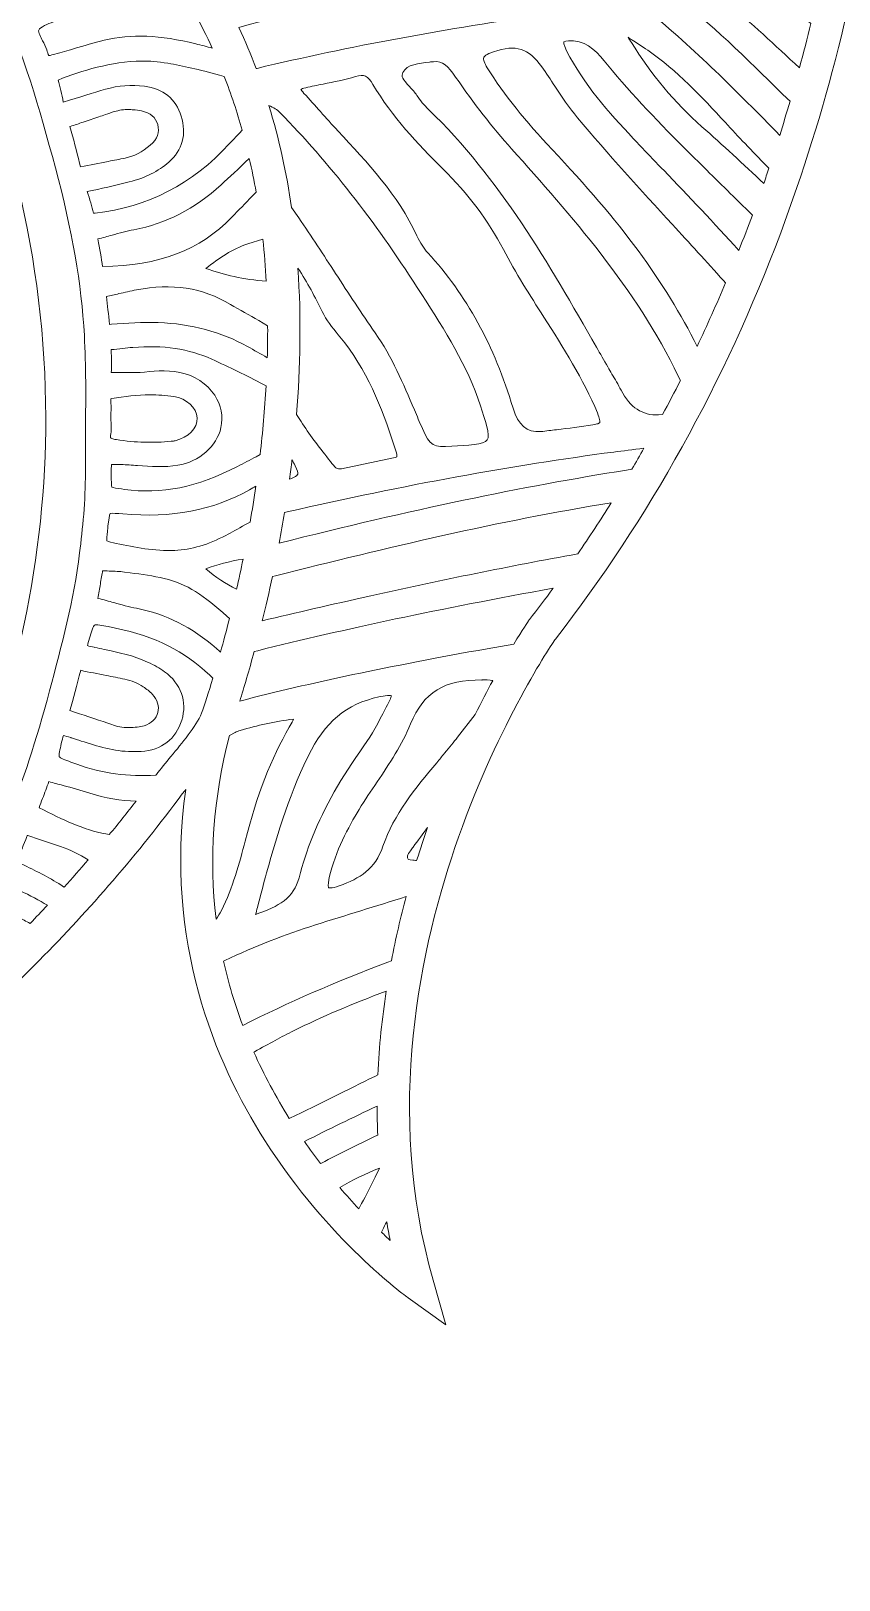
# Model space of a CAD drawing. Extents: x 126 to 2875, y -2951 to -49.
# Drawn here: x 1932 to 2327, y -2951 to -2193 of the extents above; entities that cross this region are included whole.
import ezdxf

# ---------------------------------------------------------------- set-up
doc = ezdxf.new("R2010")
doc.units = 0
doc.header["$MEASUREMENT"] = 0
doc.layers.add('Layer 1', color=7, linetype='Continuous')

# ---------------------------------------------------------------- blocks, each defined once
blk = doc.blocks.new('block 2')
at = {"layer": 'Layer 1', "lineweight": 0}
for points, knots in [([(2818.52, -1015.73), (2765.29, -1065.49), (2703.63, -1093.3), (2640.24, -1096.15), (2556.69, -1099.87), (2474.7, -1071.45), (2412.6, -1046.28), (2390.46, -1037.31), (2368.11, -1027.6), (2346.48, -1018.23), (2338.27, -1014.67), (2330.02, -1011.09), (2321.71, -1007.53), (2370.51, -1008.44), (2426.27, -1007.2), (2513.09, -924.65), (2568.78, -871.7), (2642.17, -798.11), (2625.81, -711.87), (2622.52, -694.49), (2611.09, -653.09), (2560.09, -612.54), (2565.36, -622.37), (2601.86, -692.87), (2569.54, -747.69), (2554.2, -773.71), (2526.78, -791.73), (2470.03, -803.98), (2455.63, -807.08), (2439.86, -809.44), (2422.81, -811.04), (2491.94, -734.79), (2533.75, -634.63), (2547.11, -513), (2561.91, -378.42), (2538.09, -252.24), (2515.5, -170.1), (2510.84, -153.21), (2505.7, -136.24), (2500.21, -119.65), (2496.11, -107.32), (2491.02, -97.85), (2485.03, -91.28), (2485.03, -91.28), (2489.08, -88.91), (2489.08, -88.91), (2488.22, -87.43), (2467.53, -52.75), (2420.58, -50.35), (2390.21, -48.79), (2356.11, -61.25), (2319.21, -87.4), (2293.72, -105.48), (2266.78, -130.21), (2238.64, -161.33), (2186.92, -191.97), (2146.46, -219.39), (2111.33, -247.55), (2059.02, -289.5), (2001.37, -329.63), (1934.36, -338.98), (1877.45, -346.93), (1826.29, -329.19), (1772.12, -310.4), (1744.15, -300.69), (1715.23, -290.66), (1685.52, -284.53), (1598.6, -266.59), (1534.9, -282.01), (1500.31, -329.06), (1465.72, -282.01), (1402.02, -266.61), (1315.1, -284.53), (1285.39, -290.66), (1256.47, -300.69), (1228.5, -310.4), (1174.33, -329.19), (1123.17, -346.93), (1066.26, -338.98), (999.25, -329.63), (941.6, -289.5), (889.29, -247.55), (854.16, -219.39), (813.72, -191.97), (761.98, -161.33), (733.84, -130.21), (706.9, -105.48), (681.41, -87.4), (644.51, -61.25), (610.42, -48.78), (580.04, -50.35), (533.09, -52.75), (512.4, -87.43), (511.54, -88.91), (511.54, -88.91), (515.6, -91.28), (515.6, -91.28), (509.6, -97.85), (504.51, -107.32), (500.43, -119.65), (494.91, -136.25), (489.76, -153.22), (485.12, -170.1), (462.53, -252.24), (438.71, -378.42), (453.51, -513), (466.87, -634.63), (508.68, -734.79), (577.81, -811.04), (560.76, -809.44), (544.99, -807.08), (530.59, -803.98), (473.84, -791.73), (446.42, -773.71), (431.08, -747.69), (398.76, -692.87), (435.26, -622.37), (440.53, -612.54), (389.53, -653.09), (378.1, -694.49), (374.81, -711.87), (358.45, -798.11), (431.84, -871.7), (487.53, -924.65), (574.36, -1007.2), (630.11, -1008.44), (678.91, -1007.53), (670.6, -1011.09), (662.35, -1014.67), (654.14, -1018.23), (632.51, -1027.6), (610.16, -1037.31), (588.02, -1046.28), (525.92, -1071.45), (443.9, -1099.88), (360.39, -1096.15), (296.99, -1093.3), (235.33, -1065.49), (182.1, -1015.73), (182.1, -1015.73), (125.87, -963.15), (125.87, -963.15), (125.87, -963.15), (170.22, -1026.07), (170.22, -1026.07), (219.77, -1096.34), (304.4, -1156.08), (385.84, -1178.26), (421.01, -1187.83), (457.96, -1193.28), (496.54, -1194.59), (485.65, -1205.66), (470.29, -1222.36), (453.05, -1244.47), (422.71, -1283.4), (380.73, -1347.02), (353.04, -1429.06), (321.9, -1521.35), (314.84, -1617.62), (332.07, -1715.18), (353.53, -1836.78), (412.97, -1960.62), (508.76, -2083.27), (508.76, -2083.27), (517.35, -2094.25), (517.35, -2094.25), (517.35, -2094.25), (522.39, -2081.24), (522.39, -2081.24), (522.59, -2080.7), (544.03, -2026.57), (607.28, -1966.45), (618.55, -1955.74), (631.63, -1944.41), (646.68, -1932.9), (644.92, -1962.85), (643.59, -2025.77), (654.99, -2105.75), (664.24, -2170.7), (680.05, -2233.27), (701.96, -2291.74), (729.36, -2364.83), (766.43, -2431.68), (812.16, -2490.44), (814.05, -2493.21), (839.63, -2531.25), (859.49, -2587.32), (878.32, -2640.42), (895.73, -2721.14), (871.87, -2804.06), (871.87, -2804.06), (865.62, -2825.84), (865.62, -2825.84), (865.62, -2825.84), (884.08, -2812.68), (884.08, -2812.68), (885.65, -2811.57), (922.92, -2784.71), (954.16, -2735.73), (978.8, -2697.08), (1003.28, -2637.97), (992.89, -2564.05), (993.48, -2564.79), (994.03, -2565.49), (994.54, -2566.17), (1016.21, -2595.31), (1039.76, -2622.73), (1064.5, -2647.63), (1109.21, -2692.65), (1155.37, -2726.78), (1201.72, -2749.11), (1255.68, -2775.1), (1310.13, -2785.14), (1363.64, -2778.93), (1378.87, -2809.5), (1404.34, -2833.21), (1429, -2856.2), (1455.2, -2880.59), (1479.94, -2903.62), (1493.04, -2933.91), (1493.04, -2933.91), (1500.31, -2950.67), (1500.31, -2950.67), (1500.31, -2950.67), (1507.58, -2933.91), (1507.58, -2933.91), (1520.68, -2903.62), (1545.42, -2880.59), (1571.62, -2856.2), (1596.29, -2833.21), (1621.76, -2809.5), (1636.98, -2778.93), (1690.49, -2785.14), (1744.94, -2775.1), (1798.9, -2749.11), (1845.25, -2726.78), (1891.43, -2692.65), (1936.12, -2647.63), (1960.86, -2622.73), (1984.41, -2595.33), (2006.08, -2566.18), (2006.59, -2565.5), (2007.14, -2564.79), (2007.73, -2564.05), (1997.35, -2637.97), (2021.82, -2697.08), (2046.46, -2735.73), (2077.7, -2784.71), (2114.98, -2811.57), (2116.54, -2812.68), (2116.54, -2812.68), (2135, -2825.84), (2135, -2825.84), (2135, -2825.84), (2128.75, -2804.06), (2128.75, -2804.06), (2104.89, -2721.14), (2122.3, -2640.42), (2141.13, -2587.32), (2161.01, -2531.22), (2186.59, -2493.18), (2188.46, -2490.44), (2234.19, -2431.68), (2271.26, -2364.83), (2298.65, -2291.74), (2320.57, -2233.27), (2336.38, -2170.7), (2345.63, -2105.75), (2357.03, -2025.77), (2355.7, -1962.85), (2353.94, -1932.9), (2368.99, -1944.41), (2382.07, -1955.74), (2393.34, -1966.45), (2456.59, -2026.57), (2478.03, -2080.7), (2478.23, -2081.24), (2478.23, -2081.24), (2483.25, -2094.29), (2483.25, -2094.29), (2483.25, -2094.29), (2491.86, -2083.27), (2491.86, -2083.27), (2587.65, -1960.62), (2647.09, -1836.78), (2668.55, -1715.18), (2685.78, -1617.62), (2678.72, -1521.35), (2647.58, -1429.06), (2619.89, -1347.02), (2577.91, -1283.4), (2547.57, -1244.47), (2530.33, -1222.36), (2514.97, -1205.66), (2504.08, -1194.59), (2542.66, -1193.28), (2579.61, -1187.83), (2614.78, -1178.26), (2696.22, -1156.08), (2780.85, -1096.34), (2830.4, -1026.07), (2830.4, -1026.07), (2874.75, -963.15), (2874.75, -963.15), (2874.75, -963.15), (2818.52, -1015.73), (2818.52, -1015.73)], [0, 0, 0, 0, 1, 1, 1, 2, 2, 2, 3, 3, 3, 4, 4, 4, 5, 5, 5, 6, 6, 6, 7, 7, 7, 8, 8, 8, 9, 9, 9, 10, 10, 10, 11, 11, 11, 12, 12, 12, 13, 13, 13, 14, 14, 14, 15, 15, 15, 16, 16, 16, 17, 17, 17, 18, 18, 18, 19, 19, 19, 20, 20, 20, 21, 21, 21, 22, 22, 22, 23, 23, 23, 24, 24, 24, 25, 25, 25, 26, 26, 26, 27, 27, 27, 28, 28, 28, 29, 29, 29, 30, 30, 30, 31, 31, 31, 32, 32, 32, 33, 33, 33, 34, 34, 34, 35, 35, 35, 36, 36, 36, 37, 37, 37, 38, 38, 38, 39, 39, 39, 40, 40, 40, 41, 41, 41, 42, 42, 42, 43, 43, 43, 44, 44, 44, 45, 45, 45, 46, 46, 46, 47, 47, 47, 48, 48, 48, 49, 49, 49, 50, 50, 50, 51, 51, 51, 52, 52, 52, 53, 53, 53, 54, 54, 54, 55, 55, 55, 56, 56, 56, 57, 57, 57, 58, 58, 58, 59, 59, 59, 60, 60, 60, 61, 61, 61, 62, 62, 62, 63, 63, 63, 64, 64, 64, 65, 65, 65, 66, 66, 66, 67, 67, 67, 68, 68, 68, 69, 69, 69, 70, 70, 70, 71, 71, 71, 72, 72, 72, 73, 73, 73, 74, 74, 74, 75, 75, 75, 76, 76, 76, 77, 77, 77, 78, 78, 78, 79, 79, 79, 80, 80, 80, 81, 81, 81, 82, 82, 82, 83, 83, 83, 84, 84, 84, 85, 85, 85, 86, 86, 86, 87, 87, 87, 88, 88, 88, 89, 89, 89, 90, 90, 90, 91, 91, 91, 92, 92, 92, 93, 93, 93, 94, 94, 94, 95, 95, 95, 96, 96, 96, 97, 97, 97, 98, 98, 98, 99, 99, 99, 100, 100, 100, 101, 101, 101, 102, 102, 102, 102]), ([(2042.6, -2211.3), (2042.6, -2211.3), (2042.22, -2211.38), (2042.22, -2211.38), (2039.64, -2204.62), (2036.79, -2197.92), (2033.66, -2191.32), (2088.38, -2176.19), (2134.62, -2167.31), (2179.09, -2163.4), (2188.14, -2162.61), (2191.88, -2158.46), (2191.56, -2149.56), (2191.31, -2142.36), (2191.84, -2134.35), (2193.27, -2124.36), (2197.91, -2091.96), (2205.54, -2058.07), (2218.01, -2014.43), (2221.46, -2002.38), (2224.85, -1990.09), (2228.13, -1978.21), (2237.54, -1944.03), (2247.28, -1908.7), (2259.58, -1874.87), (2265.69, -1877.86), (2271.64, -1880.9), (2277.42, -1883.97), (2277.42, -1883.97), (2277.26, -1884.45), (2277.26, -1884.45), (2264.69, -1920.14), (2253.12, -1959.29), (2241.87, -2004.14), (2233.9, -2035.83), (2227.87, -2068.4), (2222.05, -2099.91), (2218.28, -2120.2), (2214.4, -2141.16), (2210.05, -2161.66), (2209.72, -2163.26), (2209.42, -2164.74), (2209.11, -2166.12), (2207.4, -2174.4), (2206.55, -2178.56), (2204.33, -2180.46), (2202.02, -2182.46), (2196.88, -2183.17), (2187.55, -2184.45), (2187.55, -2184.45), (2184.97, -2184.82), (2184.97, -2184.82), (2135.52, -2191.7), (2087.62, -2200.61), (2042.6, -2211.3)], [0, 0, 0, 0, 1, 1, 1, 2, 2, 2, 3, 3, 3, 4, 4, 4, 5, 5, 5, 6, 6, 6, 7, 7, 7, 8, 8, 8, 9, 9, 9, 10, 10, 10, 11, 11, 11, 12, 12, 12, 13, 13, 13, 14, 14, 14, 15, 15, 15, 16, 16, 16, 17, 17, 17, 18, 18, 18, 18]), ([(2307.81, -2211.11), (2283.78, -2188.52), (2261.67, -2168.46), (2235.72, -2151.92), (2228.76, -2147.49), (2227.33, -2140.4), (2231.21, -2129.59), (2232.42, -2126.26), (2233.51, -2125.6), (2233.94, -2125.47), (2234.68, -2125.23), (2236.04, -2125.74), (2237.66, -2126.88), (2240.06, -2128.56), (2242.55, -2130.2), (2244.94, -2131.79), (2250.43, -2135.41), (2256.11, -2139.16), (2260.88, -2143.55), (2279.6, -2160.75), (2295.51, -2174.95), (2312.26, -2188.39), (2312.26, -2188.39), (2313.42, -2189.33), (2313.42, -2189.33), (2311.67, -2196.48), (2309.81, -2203.75), (2307.81, -2211.11)], [0, 0, 0, 0, 1, 1, 1, 2, 2, 2, 3, 3, 3, 4, 4, 4, 5, 5, 5, 6, 6, 6, 7, 7, 7, 8, 8, 8, 9, 9, 9, 9]), ([(1867.7, -2673.1), (1862.08, -2681.15), (1855.84, -2689.34), (1849.16, -2697.46), (1849.16, -2697.46), (1841.99, -2706.16), (1841.99, -2706.16), (1821.21, -2720.24), (1800.38, -2731.81), (1779.55, -2740.83), (1881.36, -2649.23), (1939.49, -2518.96), (1939.31, -2381.94), (1939.22, -2305.45), (1920.65, -2229.27), (1885.65, -2161.61), (1885.65, -2161.61), (1884.76, -2159.92), (1884.76, -2159.92), (1888.69, -2153.31), (1892.36, -2146.52), (1895.83, -2139.61), (1896.76, -2141.25), (1897.7, -2142.9), (1898.65, -2144.54), (1904.88, -2155.48), (1911.36, -2166.8), (1916.73, -2178.4), (1928.49, -2203.81), (1936.04, -2230.39), (1944.02, -2259.99), (1952.26, -2290.65), (1956.76, -2316.69), (1958.17, -2341.92), (1959.01, -2357.01), (1958.88, -2372.41), (1958.75, -2387.31), (1958.71, -2394.4), (1958.64, -2401.74), (1958.69, -2408.96), (1958.77, -2422.77), (1957.31, -2436.59), (1955.87, -2448.27), (1952.99, -2471.51), (1946.99, -2493.97), (1941.18, -2515.69), (1934.45, -2540.9), (1928.17, -2559.98), (1920.84, -2577.55), (1912.78, -2596.88), (1902.07, -2615.29), (1891.7, -2633.1), (1888.41, -2638.76), (1884.99, -2644.63), (1881.71, -2650.46), (1876.55, -2659.59), (1872.1, -2666.78), (1867.7, -2673.1)], [0, 0, 0, 0, 1, 1, 1, 2, 2, 2, 3, 3, 3, 4, 4, 4, 5, 5, 5, 6, 6, 6, 7, 7, 7, 8, 8, 8, 9, 9, 9, 10, 10, 10, 11, 11, 11, 12, 12, 12, 13, 13, 13, 14, 14, 14, 15, 15, 15, 16, 16, 16, 17, 17, 17, 18, 18, 18, 19, 19, 19, 19]), ([(2298.16, -2244.07), (2277.28, -2222.65), (2256.57, -2201.85), (2233.57, -2182.95), (2230.63, -2180.53), (2227.11, -2177.15), (2226.13, -2172.58), (2226.13, -2172.58), (2225.97, -2171.87), (2225.97, -2171.87), (2225.07, -2167.74), (2224.93, -2165.84), (2226.4, -2164.74), (2226.83, -2164.43), (2228.08, -2165.2), (2229.55, -2166.17), (2230.26, -2166.63), (2231.01, -2167.12), (2231.78, -2167.51), (2251.93, -2178.02), (2267.81, -2192.83), (2286.47, -2211.09), (2291.65, -2216.14), (2296.83, -2221.21), (2302.02, -2226.23), (2302.02, -2226.23), (2303.22, -2227.38), (2303.22, -2227.38), (2301.61, -2232.91), (2299.91, -2238.46), (2298.16, -2244.07)], [0, 0, 0, 0, 1, 1, 1, 2, 2, 2, 3, 3, 3, 4, 4, 4, 5, 5, 5, 6, 6, 6, 7, 7, 7, 8, 8, 8, 9, 9, 9, 10, 10, 10, 10]), ([(1935.86, -2192.64), (1936.77, -2191), (1940.23, -2189.66), (1943.03, -2188.57), (1944.03, -2188.17), (1945.01, -2187.79), (1945.93, -2187.4), (1958.78, -2181.79), (1971.46, -2176.9), (1985.3, -2178.67), (1992.56, -2179.61), (2000.29, -2181.13), (2008.93, -2183.31), (2008.93, -2183.31), (2011.91, -2184.06), (2011.91, -2184.06), (2015.09, -2189.74), (2018.02, -2195.52), (2020.71, -2201.39), (2018.05, -2200.71), (2015.39, -2200.01), (2012.72, -2199.35), (1995.27, -2194.96), (1981.02, -2194.41), (1967.92, -2197.59), (1962.93, -2198.79), (1957.96, -2200.25), (1953.15, -2201.66), (1950.03, -2202.58), (1946.9, -2203.49), (1943.76, -2204.35), (1942.8, -2204.6), (1941.55, -2204.95), (1940.82, -2205.06), (1940.5, -2204.4), (1940.09, -2203.15), (1939.79, -2202.26), (1939.27, -2200.72), (1938.49, -2199.24), (1937.75, -2197.78), (1936.94, -2196.24), (1935.47, -2193.36), (1935.86, -2192.64)], [0, 0, 0, 0, 1, 1, 1, 2, 2, 2, 3, 3, 3, 4, 4, 4, 5, 5, 5, 6, 6, 6, 7, 7, 7, 8, 8, 8, 9, 9, 9, 10, 10, 10, 11, 11, 11, 12, 12, 12, 13, 13, 13, 14, 14, 14, 14]), ([(2290.34, -2267.67), (2280.36, -2258.11), (2270.22, -2248.74), (2260.17, -2239.86), (2246.84, -2228.06), (2235.22, -2214.18), (2225.62, -2198.59), (2225.4, -2198.24), (2225.17, -2197.89), (2224.91, -2197.53), (2224.66, -2197.13), (2224.28, -2196.56), (2224.04, -2196.12), (2224.39, -2196.34), (2224.79, -2196.62), (2225.07, -2196.83), (2225.62, -2197.21), (2226.16, -2197.59), (2226.69, -2197.89), (2228.7, -2199.03), (2230.6, -2200.34), (2232.62, -2201.74), (2232.62, -2201.74), (2233.67, -2202.47), (2233.67, -2202.47), (2248.01, -2212.34), (2260.01, -2225.29), (2271.61, -2237.83), (2274.74, -2241.22), (2277.99, -2244.73), (2281.23, -2248.13), (2284.72, -2251.77), (2288.23, -2255.42), (2291.76, -2259.02), (2291.76, -2259.02), (2292.88, -2260.2), (2292.88, -2260.2), (2292.05, -2262.68), (2291.21, -2265.17), (2290.34, -2267.67)], [0, 0, 0, 0, 1, 1, 1, 2, 2, 2, 3, 3, 3, 4, 4, 4, 5, 5, 5, 6, 6, 6, 7, 7, 7, 8, 8, 8, 9, 9, 9, 10, 10, 10, 11, 11, 11, 12, 12, 12, 13, 13, 13, 13]), ([(2257.77, -2347.29), (2242.04, -2315.74), (2220.1, -2285.92), (2186.87, -2251.02), (2173.85, -2237.32), (2163.49, -2224.25), (2155.2, -2211.05), (2153.77, -2208.77), (2153.14, -2206.95), (2153.46, -2206.03), (2153.66, -2205.49), (2154.53, -2204.4), (2158.25, -2203.18), (2169.4, -2199.52), (2175.14, -2201.33), (2181.84, -2210.6), (2184.04, -2213.64), (2186.16, -2216.87), (2188.2, -2219.97), (2191.62, -2225.18), (2195.17, -2230.56), (2199.27, -2235.45), (2214.26, -2253.33), (2230.26, -2270.79), (2245.74, -2287.68), (2253.96, -2296.64), (2262.44, -2305.9), (2270.68, -2315.11), (2270.68, -2315.11), (2271.67, -2316.23), (2271.67, -2316.23), (2267.34, -2326.54), (2262.7, -2336.91), (2257.77, -2347.29)], [0, 0, 0, 0, 1, 1, 1, 2, 2, 2, 3, 3, 3, 4, 4, 4, 5, 5, 5, 6, 6, 6, 7, 7, 7, 8, 8, 8, 9, 9, 9, 10, 10, 10, 11, 11, 11, 11]), ([(2278.18, -2300.34), (2266.16, -2287.04), (2253.6, -2273.9), (2241.44, -2261.18), (2236.47, -2255.99), (2231.5, -2250.81), (2226.56, -2245.59), (2214.62, -2232.99), (2202.4, -2219.07), (2193.98, -2202.72), (2192.27, -2199.43), (2192.65, -2198.43), (2192.65, -2198.41), (2192.67, -2198.41), (2193.46, -2197.65), (2197.35, -2197.87), (2204.89, -2198.32), (2209.54, -2204.08), (2214.04, -2209.64), (2226.18, -2224.63), (2239.78, -2238.45), (2253.8, -2252.47), (2261.45, -2260.12), (2269.28, -2267.83), (2276.87, -2275.28), (2276.87, -2275.28), (2284.8, -2283.09), (2284.8, -2283.09), (2282.67, -2288.82), (2280.47, -2294.56), (2278.18, -2300.34)], [0, 0, 0, 0, 1, 1, 1, 2, 2, 2, 3, 3, 3, 4, 4, 4, 5, 5, 5, 6, 6, 6, 7, 7, 7, 8, 8, 8, 9, 9, 9, 10, 10, 10, 10]), ([(1980.12, -2266.84), (1988.02, -2264.85), (1994.35, -2261.68), (1999.47, -2257.19), (2006.15, -2251.32), (2008.25, -2243.56), (2005.56, -2234.73), (2002.98, -2226.29), (1996.76, -2221.21), (1987.56, -2220.02), (1981.26, -2219.2), (1974.85, -2219.72), (1968.49, -2221.54), (1962.43, -2223.3), (1956.06, -2225.23), (1947.88, -2227.82), (1947.12, -2224.03), (1946.14, -2220.19), (1945.31, -2217.01), (1957.01, -2212.53), (1971.02, -2207.96), (1986.34, -2207.74), (1990.03, -2207.64), (1993.93, -2207.99), (1999.01, -2208.83), (2006.43, -2210.08), (2014.22, -2211.85), (2024.26, -2214.59), (2024.26, -2214.59), (2026.58, -2215.22), (2026.58, -2215.22), (2029.95, -2223.88), (2032.87, -2232.7), (2035.35, -2241.6), (2035.35, -2241.6), (2034.02, -2242.99), (2034.02, -2242.99), (2032.36, -2244.75), (2030.68, -2246.5), (2029.05, -2248.28), (2010.88, -2267.97), (1989.41, -2279.03), (1963.42, -2282.14), (1963.12, -2282.17), (1962.88, -2282.2), (1962.71, -2282.2), (1962.71, -2282.18), (1962.69, -2282.17), (1962.69, -2282.14), (1961.9, -2278.86), (1960.87, -2275.41), (1959.53, -2271.56), (1966.16, -2270.2), (1973.09, -2268.62), (1980.12, -2266.84)], [0, 0, 0, 0, 1, 1, 1, 2, 2, 2, 3, 3, 3, 4, 4, 4, 5, 5, 5, 6, 6, 6, 7, 7, 7, 8, 8, 8, 9, 9, 9, 10, 10, 10, 11, 11, 11, 12, 12, 12, 13, 13, 13, 14, 14, 14, 15, 15, 15, 16, 16, 16, 17, 17, 17, 18, 18, 18, 18]), ([(2240.93, -2380.64), (2240.93, -2380.64), (2238.97, -2380.75), (2238.97, -2380.75), (2231.12, -2381.21), (2224.96, -2377.18), (2220.58, -2368.69), (2219.18, -2365.99), (2217.63, -2363.36), (2216.13, -2360.83), (2215.45, -2359.65), (2214.77, -2358.5), (2214.1, -2357.34), (2212.25, -2354.1), (2210.4, -2350.87), (2208.54, -2347.62), (2185.37, -2307.05), (2161.4, -2265.1), (2126.48, -2231.45), (2124.33, -2229.38), (2122.35, -2226.99), (2120.75, -2224.53), (2119.77, -2223.01), (2118.49, -2221.65), (2117.25, -2220.32), (2113.82, -2216.65), (2112.92, -2215.19), (2113.95, -2213.28), (2115.99, -2209.4), (2121.58, -2208.81), (2126.97, -2208.24), (2127.62, -2208.18), (2128.26, -2208.12), (2128.89, -2208.04), (2133.29, -2207.55), (2136.09, -2210.29), (2139.69, -2215.54), (2148.66, -2228.62), (2157.62, -2240.12), (2167.09, -2250.71), (2195.69, -2282.74), (2228.09, -2319.02), (2248.53, -2361.78), (2248.53, -2361.78), (2249.59, -2364.01), (2249.59, -2364.01), (2246.8, -2369.55), (2243.92, -2375.09), (2240.93, -2380.64)], [0, 0, 0, 0, 1, 1, 1, 2, 2, 2, 3, 3, 3, 4, 4, 4, 5, 5, 5, 6, 6, 6, 7, 7, 7, 8, 8, 8, 9, 9, 9, 10, 10, 10, 11, 11, 11, 12, 12, 12, 13, 13, 13, 14, 14, 14, 15, 15, 15, 16, 16, 16, 16]), ([(2126.09, -2301.48), (2124.13, -2299.33), (2122.34, -2296.56), (2120.8, -2293.25), (2111.45, -2273.11), (2096.55, -2257.25), (2082.14, -2241.9), (2079.26, -2238.83), (2076.4, -2235.6), (2073.63, -2232.48), (2071, -2229.53), (2068.29, -2226.48), (2065.54, -2223.53), (2064.62, -2222.54), (2064.24, -2221.9), (2064.1, -2221.57), (2064.4, -2221.38), (2065.06, -2221.07), (2066.39, -2220.76), (2069.21, -2220.12), (2072.12, -2219.55), (2074.94, -2218.98), (2080.15, -2217.95), (2085.53, -2216.87), (2090.76, -2215.32), (2094.92, -2214.07), (2096.76, -2214.89), (2099.27, -2219.17), (2108.58, -2234.92), (2121.15, -2248.26), (2133.35, -2260.35), (2145.81, -2272.7), (2155.82, -2286.01), (2163.08, -2299.93), (2169.03, -2311.34), (2176.03, -2322.33), (2182.81, -2332.93), (2192.3, -2347.83), (2202.12, -2363.23), (2209.04, -2379.85), (2209.64, -2381.29), (2209.95, -2382.32), (2210.11, -2383.03), (2210.38, -2384.22), (2210.21, -2384.57), (2210.21, -2384.57), (2210.19, -2384.6), (2210, -2384.82), (2209.16, -2385.09), (2208.64, -2385.27), (2207.9, -2385.46), (2206.79, -2385.65), (2200.93, -2386.66), (2194.88, -2387.37), (2189.04, -2388.05), (2186.51, -2388.35), (2183.96, -2388.65), (2181.43, -2388.99), (2174.4, -2389.32), (2170.3, -2385.9), (2167.78, -2377.53), (2158.63, -2346.94), (2144.99, -2322.07), (2126.09, -2301.48)], [0, 0, 0, 0, 1, 1, 1, 2, 2, 2, 3, 3, 3, 4, 4, 4, 5, 5, 5, 6, 6, 6, 7, 7, 7, 8, 8, 8, 9, 9, 9, 10, 10, 10, 11, 11, 11, 12, 12, 12, 13, 13, 13, 14, 14, 14, 15, 15, 15, 16, 16, 16, 17, 17, 17, 18, 18, 18, 19, 19, 19, 20, 20, 20, 21, 21, 21, 21]), ([(1956.36, -2259.53), (1956.35, -2259.5), (1956.35, -2259.47), (1956.33, -2259.44), (1956.33, -2259.44), (1955.87, -2257.6), (1955.87, -2257.6), (1954.37, -2251.76), (1952.83, -2245.73), (1951.08, -2239.82), (1951.12, -2239.81), (1951.2, -2239.78), (1951.27, -2239.76), (1953.4, -2239.06), (1955.51, -2238.32), (1957.63, -2237.58), (1960.13, -2236.7), (1962.73, -2235.8), (1965.27, -2234.98), (1966.35, -2234.65), (1967.43, -2234.27), (1968.5, -2233.9), (1969.96, -2233.4), (1971.4, -2232.89), (1972.83, -2232.48), (1975.22, -2231.8), (1977.56, -2231.32), (1979.96, -2231.37), (1980.65, -2231.45), (1981.31, -2231.5), (1981.99, -2231.56), (1983.43, -2231.69), (1984.81, -2231.8), (1986.06, -2232.1), (1990.55, -2233.14), (1993.09, -2235.28), (1994.04, -2238.81), (1995.07, -2242.61), (1993.91, -2245.79), (1990.43, -2248.83), (1986.49, -2252.25), (1982.47, -2254.32), (1978.16, -2255.21), (1975.41, -2255.76), (1972.64, -2256.29), (1969.88, -2256.81), (1965.45, -2257.65), (1960.86, -2258.52), (1956.36, -2259.53)], [0, 0, 0, 0, 1, 1, 1, 2, 2, 2, 3, 3, 3, 4, 4, 4, 5, 5, 5, 6, 6, 6, 7, 7, 7, 8, 8, 8, 9, 9, 9, 10, 10, 10, 11, 11, 11, 12, 12, 12, 13, 13, 13, 14, 14, 14, 15, 15, 15, 16, 16, 16, 16]), ([(2100.36, -2340.66), (2093.7, -2331.18), (2087.27, -2321.25), (2081.04, -2311.66), (2075.23, -2302.7), (2069.21, -2293.42), (2063.01, -2284.49), (2063.01, -2284.49), (2059.48, -2279.4), (2059.48, -2279.4), (2057.05, -2262.63), (2053.46, -2245.9), (2048.43, -2229.52), (2050.66, -2230.42), (2052.48, -2231.56), (2053.76, -2232.87), (2077.9, -2257.58), (2099.89, -2285.6), (2120.94, -2318.5), (2120.94, -2318.5), (2123.11, -2321.87), (2123.11, -2321.87), (2134.57, -2339.72), (2145.38, -2356.6), (2151.87, -2376.34), (2154.12, -2383.19), (2156.66, -2390.96), (2155.21, -2393.07), (2153.73, -2395.25), (2145.29, -2395.73), (2137.85, -2396.14), (2128.76, -2396.65), (2127.2, -2396.16), (2123.44, -2387.51), (2122.11, -2384.47), (2120.83, -2381.42), (2119.53, -2378.35), (2114.15, -2365.59), (2108.6, -2352.39), (2100.36, -2340.66)], [0, 0, 0, 0, 1, 1, 1, 2, 2, 2, 3, 3, 3, 4, 4, 4, 5, 5, 5, 6, 6, 6, 7, 7, 7, 8, 8, 8, 9, 9, 9, 10, 10, 10, 11, 11, 11, 12, 12, 12, 13, 13, 13, 13]), ([(2040.24, -2273.86), (2036.94, -2277.26), (2033.61, -2280.68), (2030.3, -2284.1), (2014.73, -2300.21), (1994.64, -2307.89), (1967.09, -2308.27), (1966.49, -2304.06), (1965.73, -2299.66), (1964.8, -2294.74), (1964.8, -2294.72), (1964.8, -2294.72), (1964.82, -2294.72), (1967.14, -2294.15), (1969.45, -2293.5), (1971.7, -2292.88), (1975.39, -2291.86), (1978.86, -2290.89), (1982.42, -2290.21), (1998.03, -2287.28), (2011.97, -2280.09), (2025.06, -2268.27), (2029.19, -2264.52), (2033.5, -2260.48), (2038.83, -2255.32), (2040.1, -2260.81), (2041.21, -2266.32), (2042.19, -2271.86), (2042.19, -2271.86), (2040.24, -2273.86), (2040.24, -2273.86)], [0, 0, 0, 0, 1, 1, 1, 2, 2, 2, 3, 3, 3, 4, 4, 4, 5, 5, 5, 6, 6, 6, 7, 7, 7, 8, 8, 8, 9, 9, 9, 10, 10, 10, 10]), ([(2045.45, -2294.85), (2046.2, -2301.72), (2046.75, -2308.59), (2047.13, -2315.44), (2035.94, -2314.44), (2026.41, -2312.42), (2017.61, -2309.13), (2024.13, -2304.09), (2030.56, -2299.56), (2038.09, -2297.16), (2038.09, -2297.16), (2045.45, -2294.85), (2045.45, -2294.85)], [0, 0, 0, 0, 1, 1, 1, 2, 2, 2, 3, 3, 3, 4, 4, 4, 4]), ([(2061.91, -2380.6), (2063.77, -2357.6), (2064.27, -2333.44), (2062.6, -2309), (2067.23, -2316.25), (2071.13, -2323.21), (2074.42, -2330.18), (2076.45, -2334.44), (2079.44, -2338.08), (2082.33, -2341.61), (2083.41, -2342.92), (2084.49, -2344.24), (2085.52, -2345.57), (2097.85, -2361.73), (2104.88, -2380.75), (2110.64, -2398.9), (2111.19, -2400.67), (2110.99, -2401.17), (2110.99, -2401.19), (2110.99, -2401.19), (2110.69, -2401.54), (2109.28, -2401.84), (2109.28, -2401.84), (2083.97, -2407.14), (2083.97, -2407.14), (2081.73, -2407.6), (2080.69, -2406.54), (2078.47, -2403.6), (2078.19, -2403.22), (2077.9, -2402.84), (2077.6, -2402.46), (2072.55, -2396.05), (2068.06, -2390.24), (2064.15, -2384.08), (2064.15, -2384.08), (2061.91, -2380.6), (2061.91, -2380.6)], [0, 0, 0, 0, 1, 1, 1, 2, 2, 2, 3, 3, 3, 4, 4, 4, 5, 5, 5, 6, 6, 6, 7, 7, 7, 8, 8, 8, 9, 9, 9, 10, 10, 10, 11, 11, 11, 12, 12, 12, 12]), ([(2037.98, -2347.37), (2025.09, -2340.17), (2010.4, -2336.23), (1994.32, -2335.64), (1986.61, -2335.37), (1978.9, -2335.91), (1971.45, -2336.43), (1971.45, -2336.43), (1970.51, -2336.51), (1970.51, -2336.51), (1970.5, -2336.51), (1970.5, -2336.51), (1970.48, -2336.51), (1969.98, -2331.62), (1969.45, -2327.14), (1968.93, -2322.87), (1970.97, -2322.44), (1973.03, -2321.96), (1975.07, -2321.5), (1977.87, -2320.86), (1980.79, -2320.21), (1983.64, -2319.65), (2000.92, -2316.28), (2015.96, -2318.59), (2029.62, -2326.73), (2034.2, -2329.44), (2038.88, -2332.11), (2043.41, -2334.69), (2043.41, -2334.69), (2047.79, -2337.19), (2047.79, -2337.19), (2047.81, -2338.03), (2047.81, -2338.87), (2047.81, -2339.71), (2047.81, -2344.11), (2047.73, -2348.46), (2047.6, -2352.82), (2044.41, -2350.99), (2041.21, -2349.16), (2037.98, -2347.37)], [0, 0, 0, 0, 1, 1, 1, 2, 2, 2, 3, 3, 3, 4, 4, 4, 5, 5, 5, 6, 6, 6, 7, 7, 7, 8, 8, 8, 9, 9, 9, 10, 10, 10, 11, 11, 11, 12, 12, 12, 13, 13, 13, 13]), ([(2032.99, -2406.02), (2013.4, -2416.23), (1995.83, -2419.79), (1977.73, -2417.21), (1977.73, -2417.21), (1976.42, -2417.02), (1976.42, -2417.02), (1974.28, -2416.74), (1972.08, -2416.42), (1971.61, -2416.09), (1971.35, -2415.58), (1971.35, -2412.76), (1971.35, -2410.28), (1971.35, -2410.28), (1971.35, -2409.5), (1971.35, -2409.5), (1971.35, -2407.76), (1971.35, -2405.97), (1971.48, -2405.09), (1972.3, -2405.01), (1973.9, -2405.04), (1975.45, -2405.09), (1975.45, -2405.09), (1976.07, -2405.1), (1976.07, -2405.1), (1978.75, -2405.18), (1981.48, -2405.39), (1984.14, -2405.58), (1990.57, -2406.03), (1997.22, -2406.51), (2003.95, -2405.42), (2014.17, -2403.77), (2023.02, -2396.03), (2024.97, -2387.02), (2026.14, -2381.63), (2025.06, -2376.01), (2021.91, -2371.19), (2018.22, -2365.56), (2012.02, -2361.49), (2004.88, -2360.05), (1998.06, -2358.69), (1991.33, -2359.43), (1985.39, -2360.1), (1985.39, -2360.1), (1981.42, -2360.1), (1981.42, -2360.1), (1978.11, -2360.08), (1974.71, -2360.07), (1971.34, -2360.13), (1971.45, -2356.87), (1971.45, -2353.35), (1971.32, -2348.89), (1973.19, -2348.75), (1975.04, -2348.53), (1976.85, -2348.32), (1978.52, -2348.13), (1980.2, -2347.94), (1981.9, -2347.8), (1996.68, -2346.59), (2009.28, -2348.46), (2020.43, -2353.53), (2028.99, -2357.42), (2037.51, -2361.59), (2045.75, -2365.91), (2045.75, -2365.91), (2047.03, -2366.59), (2047.03, -2366.59), (2046.39, -2378.06), (2045.39, -2389.32), (2044.09, -2400.21), (2044.09, -2400.21), (2042.14, -2401.24), (2042.14, -2401.24), (2039.1, -2402.84), (2036.05, -2404.44), (2032.99, -2406.02)], [0, 0, 0, 0, 1, 1, 1, 2, 2, 2, 3, 3, 3, 4, 4, 4, 5, 5, 5, 6, 6, 6, 7, 7, 7, 8, 8, 8, 9, 9, 9, 10, 10, 10, 11, 11, 11, 12, 12, 12, 13, 13, 13, 14, 14, 14, 15, 15, 15, 16, 16, 16, 17, 17, 17, 18, 18, 18, 19, 19, 19, 20, 20, 20, 21, 21, 21, 22, 22, 22, 23, 23, 23, 24, 24, 24, 25, 25, 25, 25]), ([(1971.24, -2384.81), (1971.21, -2384.11), (1971.18, -2383.41), (1971.18, -2382.73), (1971.18, -2381.8), (1971.19, -2380.88), (1971.19, -2379.96), (1971.23, -2377.75), (1971.26, -2375.47), (1971.13, -2373.17), (1971.12, -2373.09), (1971.12, -2373.03), (1971.12, -2372.97), (1971.23, -2372.94), (1971.37, -2372.9), (1971.54, -2372.86), (1977.84, -2371.62), (1984.06, -2371), (1990.17, -2371), (1992.17, -2371), (1994.15, -2371.07), (1996.11, -2371.19), (1998.07, -2371.34), (2000.02, -2371.53), (2001.95, -2371.8), (2008.11, -2372.65), (2013.08, -2377.26), (2013.29, -2382.29), (2013.49, -2387.34), (2009.09, -2391.9), (2002.6, -2393.42), (2002.03, -2393.55), (2001.38, -2393.64), (2000.69, -2393.72), (1992.01, -2394.59), (1983.24, -2394.32), (1973.85, -2392.91), (1973.57, -2392.86), (1973.3, -2392.83), (1973.06, -2392.79), (1971.42, -2392.47), (1971.1, -2392.14), (1971.05, -2392.07), (1971.02, -2392.03), (1970.97, -2391.87), (1970.96, -2391.58), (1970.94, -2391.44), (1970.94, -2391.27), (1970.96, -2391.04), (1970.97, -2390.84), (1971, -2390.58), (1971.05, -2390.28), (1971.38, -2388.38), (1971.31, -2386.56), (1971.24, -2384.81)], [0, 0, 0, 0, 1, 1, 1, 2, 2, 2, 3, 3, 3, 4, 4, 4, 5, 5, 5, 6, 6, 6, 7, 7, 7, 8, 8, 8, 9, 9, 9, 10, 10, 10, 11, 11, 11, 12, 12, 12, 13, 13, 13, 14, 14, 14, 15, 15, 15, 16, 16, 16, 17, 17, 17, 18, 18, 18, 18]), ([(2225.85, -2407.4), (2225.85, -2407.4), (2223.23, -2407.81), (2223.23, -2407.81), (2172.25, -2415.85), (2118.24, -2427.2), (2053.41, -2443.52), (2054.33, -2438.64), (2055.22, -2433.63), (2056.04, -2428.51), (2056.04, -2428.51), (2057.29, -2428.23), (2057.29, -2428.23), (2115.12, -2415.07), (2167.37, -2405.51), (2217.03, -2398.97), (2221.54, -2398.37), (2226.29, -2397.79), (2231.8, -2397.14), (2229.85, -2400.56), (2227.87, -2403.98), (2225.85, -2407.4)], [0, 0, 0, 0, 1, 1, 1, 2, 2, 2, 3, 3, 3, 4, 4, 4, 5, 5, 5, 6, 6, 6, 7, 7, 7, 7]), ([(2062.56, -2409.79), (2062.5, -2409.98), (2062.12, -2410.64), (2060.13, -2411.54), (2059.57, -2411.78), (2059.03, -2412), (2058.48, -2412.22), (2058.91, -2409.09), (2059.32, -2405.92), (2059.7, -2402.71), (2060.2, -2403.71), (2060.73, -2404.69), (2061.23, -2405.69), (2062.33, -2407.81), (2062.77, -2409.18), (2062.56, -2409.79)], [0, 0, 0, 0, 1, 1, 1, 2, 2, 2, 3, 3, 3, 4, 4, 4, 5, 5, 5, 5]), ([(2027.39, -2439.72), (2018.76, -2444.28), (2010.58, -2446.69), (2002.36, -2447.05), (1992.5, -2447.52), (1982.85, -2445.62), (1973.81, -2443.66), (1971.84, -2443.22), (1969.85, -2442.79), (1969.17, -2442.46), (1969.06, -2441.7), (1969.28, -2439.74), (1969.49, -2437.84), (1969.53, -2437.41), (1969.56, -2436.97), (1969.61, -2436.54), (1969.64, -2436.08), (1969.69, -2435.6), (1969.74, -2435.15), (1970.06, -2432.49), (1970.39, -2429.75), (1970.78, -2429.02), (1971.59, -2428.78), (1974.31, -2429.02), (1976.94, -2429.24), (2000.88, -2431.35), (2021.12, -2427.47), (2038.99, -2417.42), (2040.01, -2416.83), (2041.02, -2416.26), (2042.05, -2415.68), (2041.18, -2421.66), (2040.23, -2427.5), (2039.23, -2433.2), (2039.23, -2433.2), (2036.95, -2434.48), (2036.95, -2434.48), (2033.14, -2436.63), (2030.19, -2438.25), (2027.39, -2439.72)], [0, 0, 0, 0, 1, 1, 1, 2, 2, 2, 3, 3, 3, 4, 4, 4, 5, 5, 5, 6, 6, 6, 7, 7, 7, 8, 8, 8, 9, 9, 9, 10, 10, 10, 11, 11, 11, 12, 12, 12, 13, 13, 13, 13]), ([(2199.4, -2448.76), (2199.4, -2448.76), (2196.24, -2449.33), (2196.24, -2449.33), (2162.75, -2455.49), (2129.78, -2462.2), (2098.23, -2469.27), (2078.46, -2473.71), (2061.79, -2477.51), (2045.15, -2481.49), (2046.84, -2474.7), (2048.52, -2467.45), (2050.15, -2459.81), (2050.15, -2459.81), (2051.64, -2459.44), (2051.64, -2459.44), (2106.51, -2445.74), (2160.36, -2432.71), (2215.84, -2423.8), (2210.59, -2432.14), (2205.11, -2440.48), (2199.4, -2448.76)], [0, 0, 0, 0, 1, 1, 1, 2, 2, 2, 3, 3, 3, 4, 4, 4, 5, 5, 5, 6, 6, 6, 7, 7, 7, 7]), ([(2017.53, -2456.12), (2023.15, -2454), (2029.15, -2452.42), (2035.78, -2451.29), (2034.75, -2456.34), (2033.69, -2461.25), (2032.6, -2465.97), (2027.18, -2463.56), (2022.42, -2460), (2017.53, -2456.12)], [0, 0, 0, 0, 1, 1, 1, 2, 2, 2, 3, 3, 3, 3]), ([(1966.02, -2463.45), (1966.19, -2462.31), (1966.37, -2461.17), (1966.56, -2460.05), (1966.73, -2458.97), (1966.94, -2457.78), (1967.11, -2457.13), (1967.81, -2457.09), (1969.11, -2457.13), (1970.26, -2457.18), (1970.26, -2457.18), (1970.45, -2457.18), (1970.45, -2457.18), (1973, -2457.28), (1975.39, -2457.35), (1977.75, -2457.67), (1977.75, -2457.67), (1980.5, -2458.04), (1980.5, -2458.04), (1992.04, -2459.55), (2002.93, -2460.98), (2012.56, -2467.25), (2017.51, -2470.49), (2022.37, -2474.31), (2027.87, -2479.28), (2027.87, -2479.28), (2029.12, -2480.42), (2029.12, -2480.42), (2027.64, -2486.26), (2026.17, -2491.75), (2024.75, -2496.82), (2024.08, -2496.22), (2023.42, -2495.61), (2022.74, -2495.03), (2010.94, -2484.74), (1997.82, -2478.14), (1983.7, -2475.38), (1980.01, -2474.67), (1976.24, -2473.63), (1972.62, -2472.63), (1970.12, -2471.93), (1967.52, -2471.22), (1964.93, -2470.59), (1964.88, -2470.59), (1964.82, -2470.57), (1964.77, -2470.56), (1965.29, -2468.18), (1965.65, -2465.78), (1966.02, -2463.45)], [0, 0, 0, 0, 1, 1, 1, 2, 2, 2, 3, 3, 3, 4, 4, 4, 5, 5, 5, 6, 6, 6, 7, 7, 7, 8, 8, 8, 9, 9, 9, 10, 10, 10, 11, 11, 11, 12, 12, 12, 13, 13, 13, 14, 14, 14, 15, 15, 15, 16, 16, 16, 16]), ([(2175.82, -2480.91), (2175.82, -2480.91), (2175.57, -2481.24), (2175.57, -2481.24), (2175.22, -2481.75), (2172.44, -2485.78), (2168.13, -2492.86), (2168.13, -2492.86), (2155.21, -2495.14), (2155.21, -2495.14), (2106.51, -2503.85), (2069.05, -2511.76), (2034.13, -2520.77), (2036.25, -2514.06), (2038.69, -2505.92), (2041.24, -2496.56), (2041.24, -2496.56), (2042.95, -2496.14), (2042.95, -2496.14), (2085.69, -2485.42), (2131.69, -2475.69), (2187.43, -2465.55), (2183.64, -2470.7), (2179.8, -2475.81), (2175.82, -2480.91)], [0, 0, 0, 0, 1, 1, 1, 2, 2, 2, 3, 3, 3, 4, 4, 4, 5, 5, 5, 6, 6, 6, 7, 7, 7, 8, 8, 8, 8]), ([(2000.53, -2547.85), (1997.93, -2550.99), (1995.46, -2553.95), (1993.39, -2556.73), (1993.31, -2556.84), (1993.21, -2556.95), (1993.13, -2557.07), (1993.13, -2557.07), (1990.52, -2557.18), (1990.52, -2557.18), (1977.43, -2557.68), (1964.51, -2555.55), (1952.1, -2550.81), (1952.1, -2550.81), (1951.5, -2550.58), (1951.5, -2550.58), (1948.91, -2549.59), (1946.23, -2548.56), (1945.87, -2548.01), (1945.58, -2547.36), (1946.29, -2544.28), (1946.91, -2541.55), (1947.26, -2540.03), (1947.62, -2538.48), (1947.91, -2537.63), (1948.73, -2537.8), (1950.14, -2538.23), (1951.5, -2538.66), (1951.5, -2538.66), (1951.72, -2538.72), (1951.72, -2538.72), (1953.39, -2539.23), (1955.03, -2539.76), (1956.68, -2540.3), (1964.51, -2542.83), (1972.62, -2545.45), (1981.42, -2545.46), (1981.85, -2545.46), (1982.28, -2545.46), (1982.7, -2545.48), (1983.75, -2545.49), (1984.81, -2545.51), (1985.93, -2545.43), (1995.92, -2544.77), (2002.98, -2539.32), (2005.8, -2530.14), (2008.57, -2521.1), (2005.42, -2512.22), (1997.38, -2506.39), (1995.1, -2504.73), (1992.45, -2503.23), (1989.07, -2501.66), (1982.23, -2498.5), (1974.96, -2496.98), (1967.93, -2495.52), (1966.38, -2495.19), (1964.83, -2494.87), (1963.28, -2494.52), (1963.28, -2494.52), (1963.04, -2494.48), (1963.04, -2494.48), (1961.78, -2494.19), (1960.48, -2493.91), (1959.7, -2493.67), (1959.88, -2492.83), (1960.3, -2491.44), (1960.7, -2490.07), (1961.57, -2487.18), (1962.55, -2483.93), (1963.14, -2483.57), (1963.72, -2483.22), (1967.09, -2483.84), (1969.8, -2484.33), (1989.75, -2488), (2004.72, -2494.82), (2016.94, -2505.79), (2017.67, -2506.46), (2018.4, -2507.12), (2019.13, -2507.8), (2019.13, -2507.8), (2021.03, -2509.58), (2021.03, -2509.58), (2018.92, -2516.53), (2017.02, -2522.32), (2015.53, -2526.7), (2012.59, -2533.4), (2005.97, -2541.33), (2000.53, -2547.85)], [0, 0, 0, 0, 1, 1, 1, 2, 2, 2, 3, 3, 3, 4, 4, 4, 5, 5, 5, 6, 6, 6, 7, 7, 7, 8, 8, 8, 9, 9, 9, 10, 10, 10, 11, 11, 11, 12, 12, 12, 13, 13, 13, 14, 14, 14, 15, 15, 15, 16, 16, 16, 17, 17, 17, 18, 18, 18, 19, 19, 19, 20, 20, 20, 21, 21, 21, 22, 22, 22, 23, 23, 23, 24, 24, 24, 25, 25, 25, 26, 26, 26, 27, 27, 27, 28, 28, 28, 29, 29, 29, 29]), ([(1968.87, -2508.25), (1971.91, -2508.85), (1974.93, -2509.43), (1977.97, -2510.07), (1981.26, -2510.75), (1984.27, -2511.98), (1986.96, -2513.76), (1988.58, -2514.82), (1990.08, -2516.07), (1991.47, -2517.51), (1993.93, -2520.07), (1994.89, -2523.27), (1994.13, -2526.28), (1993.36, -2529.35), (1990.93, -2531.74), (1987.48, -2532.85), (1985.31, -2533.54), (1983, -2533.69), (1979.74, -2533.72), (1979.54, -2533.7), (1979.17, -2533.7), (1978.78, -2533.69), (1977.37, -2533.67), (1975.79, -2533.64), (1974.39, -2533.18), (1974.39, -2533.18), (1969.66, -2531.58), (1969.66, -2531.58), (1963.58, -2529.55), (1957.31, -2527.45), (1951.09, -2525.45), (1952.77, -2519.52), (1954.49, -2513.06), (1956.38, -2505.73), (1960.54, -2506.63), (1964.77, -2507.46), (1968.87, -2508.25)], [0, 0, 0, 0, 1, 1, 1, 2, 2, 2, 3, 3, 3, 4, 4, 4, 5, 5, 5, 6, 6, 6, 7, 7, 7, 8, 8, 8, 9, 9, 9, 10, 10, 10, 11, 11, 11, 12, 12, 12, 12]), ([(2149.34, -2527.26), (2149.34, -2527.26), (2140.59, -2538.47), (2140.59, -2538.47), (2138.78, -2540.78), (2136.79, -2543.26), (2134.32, -2546.27), (2133.04, -2547.82), (2131.76, -2549.37), (2130.46, -2550.91), (2120.17, -2563.3), (2109.51, -2576.11), (2104.16, -2591.8), (2100.36, -2602.92), (2092.89, -2607.56), (2082.84, -2611.12), (2078.73, -2612.58), (2077.63, -2612.09), (2077.57, -2612.06), (2077.59, -2612.06), (2077.02, -2611.08), (2077.92, -2607.12), (2080.91, -2594.08), (2087.32, -2582.42), (2092.56, -2573.73), (2095.28, -2569.22), (2098.32, -2564.71), (2101.28, -2560.34), (2107.33, -2551.38), (2113.6, -2542.11), (2117.68, -2531.94), (2123.89, -2516.56), (2134.32, -2510.13), (2152.57, -2510.46), (2152.57, -2510.46), (2152.67, -2510.48), (2152.67, -2510.48), (2152.67, -2510.48), (2152.78, -2510.46), (2152.78, -2510.46), (2156.64, -2510.27), (2157.53, -2510.67), (2157.67, -2510.75), (2157.67, -2510.75), (2157.83, -2510.84), (2157.83, -2510.84), (2155.17, -2515.78), (2152.3, -2521.26), (2149.34, -2527.26)], [0, 0, 0, 0, 1, 1, 1, 2, 2, 2, 3, 3, 3, 4, 4, 4, 5, 5, 5, 6, 6, 6, 7, 7, 7, 8, 8, 8, 9, 9, 9, 10, 10, 10, 11, 11, 11, 12, 12, 12, 13, 13, 13, 14, 14, 14, 15, 15, 15, 16, 16, 16, 16]), ([(2069.16, -2544.67), (2077.21, -2529.27), (2089, -2520.63), (2105.21, -2518.24), (2106.98, -2517.98), (2107.9, -2518.08), (2108.33, -2518.17), (2108.26, -2518.55), (2108.07, -2519.33), (2107.39, -2520.63), (2106.68, -2521.99), (2105.97, -2523.38), (2105.26, -2524.76), (2102.12, -2530.88), (2098.88, -2537.22), (2094.9, -2542.72), (2083.84, -2558.06), (2075.61, -2572.53), (2069.73, -2587.13), (2067.06, -2593.76), (2064.87, -2600.42), (2063.13, -2607.18), (2060.57, -2617.11), (2053.37, -2621.18), (2041.92, -2625.16), (2042.22, -2624.01), (2042.51, -2622.88), (2042.79, -2621.76), (2044.33, -2615.81), (2045.77, -2610.19), (2047.3, -2604.7), (2052.78, -2585.02), (2058.99, -2564.17), (2069.16, -2544.67)], [0, 0, 0, 0, 1, 1, 1, 2, 2, 2, 3, 3, 3, 4, 4, 4, 5, 5, 5, 6, 6, 6, 7, 7, 7, 8, 8, 8, 9, 9, 9, 10, 10, 10, 11, 11, 11, 11]), ([(2022.67, -2627.46), (2019, -2598.21), (2021.15, -2568.21), (2029.18, -2537.63), (2029.18, -2537.63), (2031.85, -2536.15), (2031.85, -2536.15), (2032.61, -2535.74), (2033.48, -2535.39), (2034.43, -2535.11), (2042.74, -2532.67), (2051.28, -2530.85), (2060.38, -2529.55), (2060.13, -2530.68), (2059.54, -2531.63), (2058.86, -2532.78), (2058.86, -2532.78), (2058.4, -2533.53), (2058.4, -2533.53), (2049.47, -2548.79), (2042.6, -2566.52), (2036.79, -2589.31), (2034.09, -2599.87), (2030.75, -2612.06), (2025.19, -2623.19), (2024.45, -2624.67), (2023.61, -2626.08), (2022.67, -2627.46)], [0, 0, 0, 0, 1, 1, 1, 2, 2, 2, 3, 3, 3, 4, 4, 4, 5, 5, 5, 6, 6, 6, 7, 7, 7, 8, 8, 8, 9, 9, 9, 9]), ([(1970.37, -2586.11), (1970.37, -2586.11), (1968.69, -2585.78), (1968.69, -2585.78), (1957.76, -2583.66), (1947.78, -2578.91), (1936.04, -2572.91), (1936.59, -2571.42), (1937.16, -2569.93), (1937.73, -2568.43), (1938.78, -2565.74), (1939.84, -2562.95), (1940.79, -2560.15), (1943.11, -2560.82), (1945.46, -2561.43), (1947.78, -2562.05), (1952.1, -2563.21), (1956.57, -2564.41), (1960.84, -2565.79), (1968.33, -2568.23), (1975.94, -2569.51), (1983.53, -2569.67), (1979.2, -2575.22), (1974.82, -2580.7), (1970.37, -2586.11)], [0, 0, 0, 0, 1, 1, 1, 2, 2, 2, 3, 3, 3, 4, 4, 4, 5, 5, 5, 6, 6, 6, 7, 7, 7, 8, 8, 8, 8]), ([(2120.66, -2598.74), (2120.66, -2598.74), (2120.12, -2598.67), (2120.12, -2598.67), (2119.66, -2598.6), (2119.2, -2598.56), (2118.76, -2598.52), (2116.57, -2598.3), (2116.53, -2598.18), (2116.4, -2597.84), (2115.86, -2596.54), (2116.37, -2595.56), (2118.27, -2593.08), (2118.51, -2592.78), (2118.74, -2592.48), (2118.95, -2592.19), (2121.31, -2588.99), (2123.65, -2585.81), (2126.01, -2582.61), (2124.19, -2587.76), (2122.4, -2593.14), (2120.66, -2598.74)], [0, 0, 0, 0, 1, 1, 1, 2, 2, 2, 3, 3, 3, 4, 4, 4, 5, 5, 5, 6, 6, 6, 7, 7, 7, 7]), ([(1948.24, -2611.77), (1948.24, -2611.77), (1947.42, -2611.23), (1947.42, -2611.23), (1947.21, -2611.09), (1947.01, -2610.93), (1946.79, -2610.79), (1940.61, -2606.79), (1934, -2603.59), (1927.6, -2600.5), (1927.6, -2600.5), (1925.07, -2599.28), (1925.07, -2599.28), (1924.97, -2599.24), (1924.88, -2599.19), (1924.8, -2599.14), (1926.9, -2594.99), (1928.68, -2590.89), (1930.05, -2586.94), (1930.13, -2586.73), (1930.21, -2586.56), (1930.26, -2586.45), (1930.43, -2586.48), (1930.67, -2586.54), (1931.02, -2586.67), (1933.55, -2587.55), (1936.12, -2588.39), (1938.66, -2589.23), (1941.31, -2590.09), (1943.94, -2590.96), (1946.55, -2591.87), (1951.36, -2593.58), (1955.89, -2595.8), (1960.02, -2598.44), (1956.14, -2602.96), (1952.2, -2607.39), (1948.24, -2611.77)], [0, 0, 0, 0, 1, 1, 1, 2, 2, 2, 3, 3, 3, 4, 4, 4, 5, 5, 5, 6, 6, 6, 7, 7, 7, 8, 8, 8, 9, 9, 9, 10, 10, 10, 11, 11, 11, 12, 12, 12, 12]), ([(1931.7, -2629.5), (1931.7, -2629.5), (1930.85, -2629.06), (1930.85, -2629.06), (1929.02, -2628.09), (1927.17, -2627.17), (1925.32, -2626.26), (1922.55, -2624.88), (1919.69, -2623.44), (1916.96, -2621.92), (1915.85, -2621.3), (1914.64, -2620.64), (1913.97, -2620.18), (1914.32, -2619.42), (1915.06, -2618.17), (1915.68, -2617.12), (1916.3, -2616.08), (1916.79, -2614.95), (1917.25, -2613.88), (1917.85, -2612.52), (1918.74, -2610.46), (1919.43, -2610.21), (1920.22, -2609.9), (1922.14, -2611.06), (1923.53, -2611.9), (1924.51, -2612.49), (1925.54, -2613.1), (1926.63, -2613.58), (1931.7, -2615.84), (1936.1, -2618.17), (1940.09, -2620.67), (1937.3, -2623.64), (1934.5, -2626.59), (1931.7, -2629.5)], [0, 0, 0, 0, 1, 1, 1, 2, 2, 2, 3, 3, 3, 4, 4, 4, 5, 5, 5, 6, 6, 6, 7, 7, 7, 8, 8, 8, 9, 9, 9, 10, 10, 10, 11, 11, 11, 11]), ([(2108.31, -2647.77), (2108.31, -2647.77), (2106.52, -2648.45), (2106.52, -2648.45), (2080.96, -2658.14), (2057.77, -2668.27), (2035.65, -2679.41), (2031.73, -2669.03), (2028.59, -2658.52), (2026.23, -2647.91), (2026.23, -2647.91), (2026.92, -2647.6), (2026.92, -2647.6), (2041.59, -2640.71), (2056.52, -2634.87), (2071.27, -2630.23), (2086.01, -2625.61), (2100.76, -2621), (2115.51, -2616.43), (2112.85, -2626.35), (2110.4, -2636.83), (2108.31, -2647.77)], [0, 0, 0, 0, 1, 1, 1, 2, 2, 2, 3, 3, 3, 4, 4, 4, 5, 5, 5, 6, 6, 6, 7, 7, 7, 7]), ([(2058.4, -2724.95), (2051.72, -2714.25), (2045.93, -2703.41), (2041.04, -2692.44), (2041.04, -2692.44), (2041.3, -2692.28), (2041.3, -2692.28), (2048.59, -2688.21), (2054.68, -2684.97), (2060.47, -2682.07), (2074.28, -2675.19), (2089.11, -2668.84), (2105.76, -2662.7), (2103.75, -2675.8), (2102.33, -2689.46), (2101.69, -2703.54), (2101.69, -2703.54), (2100.14, -2704.33), (2100.14, -2704.33), (2086.99, -2710.9), (2073.44, -2717.59), (2058.7, -2724.81), (2058.7, -2724.81), (2058.4, -2724.95), (2058.4, -2724.95)], [0, 0, 0, 0, 1, 1, 1, 2, 2, 2, 3, 3, 3, 4, 4, 4, 5, 5, 5, 6, 6, 6, 7, 7, 7, 8, 8, 8, 8]), ([(2073.66, -2746.99), (2071.02, -2743.54), (2068.39, -2739.95), (2065.78, -2736.19), (2077.36, -2730.31), (2089.32, -2724.5), (2101.33, -2718.91), (2101.33, -2723.58), (2101.41, -2728.28), (2101.6, -2733.03), (2101.6, -2733.03), (2100.38, -2733.6), (2100.38, -2733.6), (2091.56, -2737.84), (2082.75, -2742.26), (2074.15, -2746.74), (2074.15, -2746.74), (2073.66, -2746.99), (2073.66, -2746.99)], [0, 0, 0, 0, 1, 1, 1, 2, 2, 2, 3, 3, 3, 4, 4, 4, 5, 5, 5, 6, 6, 6, 6]), ([(2100.32, -2753.7), (2098.28, -2757.96), (2095.98, -2762.31), (2093.76, -2766.51), (2093.76, -2766.51), (2092.35, -2769.18), (2092.35, -2769.18), (2089.35, -2765.92), (2086.23, -2762.42), (2083.06, -2758.69), (2089.09, -2755.11), (2095.62, -2751.93), (2102.49, -2749.19), (2102.49, -2749.19), (2100.32, -2753.7), (2100.32, -2753.7)], [0, 0, 0, 0, 1, 1, 1, 2, 2, 2, 3, 3, 3, 4, 4, 4, 5, 5, 5, 5]), ([(2103.48, -2780.53), (2103.48, -2780.53), (2103.94, -2779.58), (2103.94, -2779.58), (2104.62, -2778.17), (2105.3, -2776.78), (2106, -2775.4), (2106.52, -2778.44), (2107.08, -2781.5), (2107.69, -2784.55), (2106.35, -2783.3), (2104.92, -2781.94), (2103.48, -2780.53)], [0, 0, 0, 0, 1, 1, 1, 2, 2, 2, 3, 3, 3, 4, 4, 4, 4])]:
    blk.add_open_spline(points, degree=3, knots=knots, dxfattribs=at)

msp = doc.modelspace()

# ---------------------------------------------------------------- block references
at = {"layer": 'Layer 1'}
msp.add_blockref('block 2', (0, 0), dxfattribs=at)

doc.saveas('drawing.dxf')
